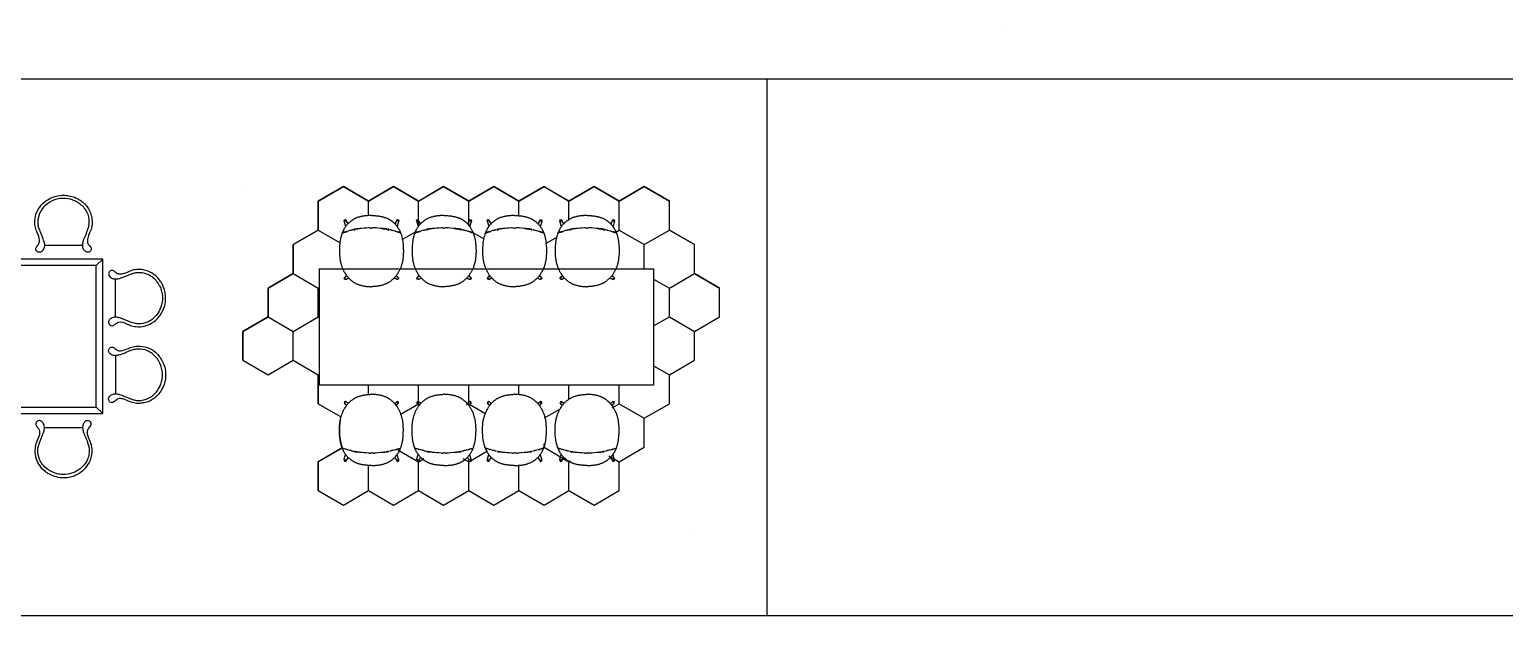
# Model space of a CAD drawing. Extents: x 185064 to 343242, y -369192 to -264966.
# Drawn here: x 217829 to 229290, y -307868 to -303313 of the extents above; entities that cross this region are included whole.
import ezdxf

# ---------------------------------------------------------------- set-up
doc = ezdxf.new("R2010")
doc.units = 0
doc.layers.add('DRAWING', color=3, linetype='Continuous')

# ---------------------------------------------------------------- blocks, each defined once
blk = doc.blocks.new('aewrtsert')
h = blk.add_hatch(color=3)
h.dxf.hatch_style = 2
h.paths.add_polyline_path([(224583, -303538), (224581, -303540), (224580, -303538), (224581, -303537)])
blk = doc.blocks.new('eeeww12')
at = {"color": 3}
for p, q in [((217646, -304991), (217350, -304991)), ((217945, -304991), (218242, -304991)), ((218398, -305099), (217198, -305099)), ((217198, -305099), (217198, -306299)), ((217248, -305149), (217198, -305099)), ((218348, -305149), (217248, -305149)), ((217248, -305149), (217248, -306249)), ((218348, -305149), (218398, -305099)), ((218348, -306249), (218348, -305149)), ((218398, -306299), (218398, -305099)), ((217097, -305550), (217097, -305253)), ((218498, -305550), (218498, -305253)), ((217097, -305849), (217097, -306145)), ((218498, -305849), (218498, -306145)), ((217198, -306299), (217248, -306249)), ((217198, -306299), (218398, -306299)), ((217248, -306249), (218348, -306249)), ((218348, -306249), (218398, -306299)), ((217646, -306407), (217350, -306407)), ((217945, -306407), (218242, -306407))]:
    blk.add_line(p, q, dxfattribs=at)
for points in [[(217706, -305036), (217704, -305038), (217699, -305042), (217688, -305046), (217676, -305044), (217666, -305039), (217658, -305030), (217651, -305018), (217647, -305001), (217646, -304979), (217653, -304955), (217662, -304930), (217673, -304906), (217684, -304878), (217694, -304848), (217701, -304802), (217692, -304751), (217661, -304701), (217618, -304659), (217561, -304632), (217493, -304623), (217439, -304631), (217391, -304654), (217358, -304678), (217328, -304710), (217306, -304750), (217297, -304792), (217298, -304829), (217306, -304859), (217315, -304886), (217328, -304917), (217341, -304947), (217351, -304981), (217349, -305009), (217337, -305036), (217309, -305050), (217286, -305036), (217281, -305018), (217288, -304999), (217306, -304984), (217314, -304961), (217313, -304942), (217304, -304915), (217288, -304882), (217278, -304844), (217275, -304814), (217276, -304783), (217285, -304747), (217301, -304709), (217322, -304681), (217344, -304659), (217367, -304642), (217394, -304626), (217427, -304612), (217466, -304603), (217517, -304601), (217568, -304610), (217611, -304630), (217655, -304660), (217695, -304703), (217719, -304767), (217723, -304825), (217712, -304872), (217693, -304914), (217677, -304956), (217696, -304991), (217713, -305006), (217714, -305023), (217711, -305031), (217707, -305035), (217706, -305036)], [(218453, -305609), (218451, -305607), (218447, -305602), (218443, -305591), (218445, -305579), (218450, -305570), (218459, -305561), (218471, -305555), (218488, -305550), (218510, -305549), (218533, -305556), (218559, -305566), (218583, -305576), (218611, -305587), (218641, -305597), (218687, -305605), (218738, -305595), (218788, -305565), (218830, -305521), (218856, -305465), (218866, -305397), (218857, -305342), (218835, -305294), (218811, -305262), (218779, -305231), (218738, -305210), (218697, -305201), (218660, -305202), (218630, -305209), (218603, -305219), (218572, -305232), (218542, -305245), (218508, -305254), (218479, -305252), (218453, -305240), (218439, -305212), (218453, -305190), (218470, -305184), (218490, -305191), (218505, -305210), (218528, -305217), (218547, -305216), (218574, -305208), (218607, -305191), (218645, -305181), (218675, -305178), (218706, -305180), (218742, -305188), (218780, -305204), (218808, -305225), (218830, -305247), (218847, -305270), (218863, -305297), (218877, -305330), (218886, -305370), (218888, -305420), (218879, -305471), (218859, -305514), (218829, -305558), (218786, -305598), (218722, -305622), (218664, -305626), (218617, -305615), (218575, -305597), (218533, -305580), (218498, -305599), (218483, -305616), (218466, -305618), (218458, -305614), (218454, -305610), (218453, -305609)], [(217143, -305789), (217144, -305791), (217149, -305797), (217152, -305807), (217150, -305819), (217145, -305829), (217136, -305837), (217124, -305844), (217107, -305849), (217085, -305849), (217062, -305843), (217036, -305833), (217012, -305822), (216984, -305811), (216954, -305801), (216908, -305794), (216857, -305804), (216807, -305834), (216765, -305878), (216739, -305934), (216729, -306002), (216738, -306056), (216760, -306104), (216784, -306137), (216816, -306167), (216857, -306189), (216898, -306198), (216935, -306197), (216965, -306189), (216992, -306180), (217023, -306167), (217053, -306154), (217087, -306144), (217116, -306146), (217142, -306159), (217156, -306186), (217142, -306209), (217125, -306214), (217105, -306207), (217090, -306189), (217067, -306182), (217048, -306183), (217021, -306191), (216988, -306208), (216950, -306218), (216920, -306220), (216889, -306219), (216853, -306211), (216815, -306194), (216787, -306173), (216765, -306151), (216748, -306129), (216732, -306101), (216718, -306069), (216709, -306029), (216707, -305979), (216716, -305927), (216736, -305884), (216766, -305840), (216809, -305800), (216874, -305776), (216931, -305772), (216979, -305784), (217020, -305802), (217062, -305818), (217097, -305799), (217112, -305782), (217129, -305781), (217137, -305784), (217142, -305788), (217143, -305789)], [(217886, -306362), (217888, -306361), (217893, -306356), (217904, -306353), (217916, -306354), (217925, -306360), (217934, -306369), (217941, -306381), (217945, -306397), (217946, -306420), (217939, -306443), (217929, -306468), (217919, -306493), (217908, -306521), (217898, -306550), (217890, -306597), (217900, -306647), (217931, -306698), (217974, -306740), (218030, -306766), (218098, -306776), (218153, -306767), (218201, -306745), (218233, -306721), (218264, -306688), (218285, -306648), (218294, -306606), (218294, -306570), (218286, -306539), (218277, -306513), (218264, -306482), (218251, -306451), (218241, -306418), (218243, -306389), (218255, -306362), (218283, -306349), (218306, -306362), (218311, -306380), (218304, -306399), (218286, -306414), (218278, -306437), (218279, -306456), (218287, -306484), (218304, -306517), (218314, -306554), (218317, -306585), (218315, -306615), (218307, -306652), (218291, -306689), (218270, -306717), (218248, -306739), (218225, -306757), (218198, -306773), (218165, -306787), (218125, -306796), (218075, -306798), (218024, -306788), (217981, -306769), (217937, -306739), (217897, -306696), (217873, -306631), (217869, -306574), (217880, -306526), (217899, -306485), (217915, -306442), (217896, -306408), (217879, -306392), (217878, -306376), (217881, -306367), (217885, -306363), (217886, -306362)]]:
    blk.add_open_spline(points, degree=3, knots=[0, 0, 0, 0, 16.510848, 40.133434, 66.470639, 86.338277, 105.021892, 138.4813, 167.774426, 208.613275, 268.83337, 313.467687, 371.901647, 426.420533, 495.992519, 559.164227, 707.54948, 791.370345, 908.657212, 1064.951639, 1155.673522, 1318.287792, 1386.875844, 1471.243445, 1558.180278, 1653.413951, 1741.02181, 1812.109357, 1869.658834, 1929.215986, 1981.201539, 2072.468866, 2127.126894, 2187.56886, 2241.701054, 2298.512893, 2349.687622, 2376.615608, 2403.942796, 2466.633665, 2513.78749, 2542.94257, 2579.035288, 2683.649929, 2764.2651, 2812.395666, 2866.739474, 2946.342133, 3036.531032, 3109.069325, 3155.436497, 3222.880807, 3280.504439, 3345.199076, 3434.227997, 3524.24186, 3644.422513, 3743.285698, 3806.032976, 3964.494389, 4085.500179, 4213.243128, 4302.938565, 4376.086368, 4491.805363, 4546.741051, 4605.113436, 4619.435284, 4645.877653, 4654.182592, 4654.182592, 4654.182592, 4654.182592], dxfattribs=at)
for points in [[(217886, -305036), (217892, -305041), (217904, -305045), (217917, -305043), (217925, -305038), (217932, -305031), (217940, -305017), (217944, -305003), (217945, -304982), (217938, -304953), (217930, -304932), (217919, -304905), (217909, -304880), (217898, -304847), (217894, -304816), (217908, -304743), (217929, -304707), (217971, -304666), (218042, -304632), (218087, -304626), (218167, -304639), (218198, -304654), (218232, -304678), (218262, -304710), (218284, -304752), (218293, -304795), (218292, -304831), (218286, -304859), (218276, -304887), (218266, -304911), (218249, -304953), (218243, -304980), (218245, -305010), (218258, -305034), (218284, -305045), (218306, -305032), (218309, -305019), (218305, -305006), (218286, -304981), (218279, -304958), (218280, -304944), (218284, -304926), (218304, -304878), (218314, -304839), (218316, -304815), (218315, -304788), (218307, -304749), (218288, -304707), (218266, -304678), (218250, -304662), (218223, -304641), (218199, -304627), (218169, -304614), (218125, -304604), (218080, -304602), (218021, -304613), (217976, -304634), (217950, -304651), (217898, -304710), (217876, -304767), (217872, -304831), (217882, -304874), (217896, -304908), (217907, -304965), (217895, -304990), (217879, -305014), (217878, -305021), (217883, -305033), (217886, -305036)], [(217143, -305609), (217147, -305603), (217151, -305592), (217149, -305579), (217144, -305570), (217138, -305563), (217123, -305555), (217109, -305551), (217089, -305550), (217059, -305557), (217039, -305565), (217012, -305576), (216986, -305586), (216953, -305597), (216922, -305601), (216849, -305588), (216813, -305566), (216772, -305524), (216739, -305454), (216732, -305409), (216745, -305328), (216760, -305297), (216784, -305263), (216816, -305234), (216859, -305211), (216901, -305202), (216937, -305203), (216965, -305210), (216993, -305219), (217017, -305229), (217060, -305246), (217086, -305253), (217116, -305250), (217140, -305238), (217151, -305211), (217138, -305190), (217125, -305186), (217112, -305190), (217087, -305209), (217064, -305216), (217050, -305216), (217032, -305211), (216984, -305191), (216945, -305181), (216921, -305179), (216894, -305180), (216855, -305189), (216814, -305207), (216785, -305229), (216768, -305245), (216747, -305272), (216733, -305297), (216720, -305327), (216710, -305370), (216708, -305415), (216720, -305474), (216740, -305519), (216757, -305545), (216817, -305598), (216873, -305619), (216937, -305623), (216981, -305613), (217014, -305599), (217071, -305588), (217096, -305600), (217120, -305617), (217127, -305617), (217139, -305612), (217143, -305609)], [(218453, -305789), (218448, -305796), (218444, -305807), (218446, -305820), (218451, -305829), (218457, -305835), (218472, -305844), (218486, -305848), (218506, -305848), (218536, -305841), (218557, -305834), (218584, -305822), (218609, -305812), (218642, -305802), (218673, -305797), (218746, -305811), (218782, -305832), (218823, -305874), (218856, -305945), (218863, -305990), (218850, -306070), (218835, -306101), (218811, -306136), (218779, -306165), (218736, -306187), (218694, -306197), (218658, -306196), (218630, -306189), (218602, -306179), (218578, -306170), (218536, -306153), (218509, -306146), (218479, -306148), (218455, -306161), (218444, -306187), (218457, -306209), (218470, -306213), (218483, -306209), (218508, -306190), (218531, -306182), (218545, -306183), (218563, -306188), (218611, -306207), (218650, -306218), (218674, -306220), (218701, -306218), (218740, -306210), (218781, -306192), (218810, -306170), (218827, -306153), (218848, -306127), (218862, -306102), (218875, -306072), (218885, -306029), (218887, -305984), (218876, -305925), (218855, -305880), (218838, -305854), (218779, -305801), (218722, -305779), (218658, -305776), (218615, -305786), (218581, -305799), (218524, -305811), (218499, -305798), (218475, -305782), (218468, -305782), (218456, -305786), (218453, -305789)], [(217706, -306362), (217699, -306357), (217688, -306354), (217675, -306356), (217667, -306360), (217660, -306367), (217652, -306382), (217648, -306396), (217647, -306416), (217654, -306445), (217662, -306466), (217673, -306493), (217683, -306519), (217693, -306552), (217698, -306583), (217684, -306656), (217663, -306692), (217621, -306733), (217550, -306766), (217505, -306773), (217425, -306760), (217394, -306745), (217360, -306720), (217330, -306688), (217308, -306646), (217299, -306603), (217300, -306568), (217306, -306540), (217316, -306512), (217326, -306488), (217343, -306445), (217349, -306419), (217347, -306389), (217334, -306365), (217308, -306354), (217286, -306367), (217283, -306380), (217287, -306393), (217305, -306418), (217313, -306440), (217312, -306455), (217308, -306472), (217288, -306521), (217278, -306560), (217276, -306584), (217277, -306611), (217285, -306650), (217304, -306691), (217325, -306720), (217342, -306737), (217368, -306757), (217393, -306772), (217423, -306784), (217466, -306795), (217511, -306796), (217570, -306785), (217616, -306765), (217642, -306747), (217694, -306688), (217716, -306632), (217720, -306568), (217710, -306524), (217696, -306490), (217685, -306434), (217697, -306409), (217713, -306385), (217714, -306378), (217709, -306365), (217706, -306362)]]:
    blk.add_spline(points, degree=3, dxfattribs=at)
blk = doc.blocks.new('qwert4ewsarte')
at = {"layer": 'DRAWING', "color": 3, "ltscale": 0.110168}
for p, q in [((263130, -1403774), (263127, -1403771)), ((263542, -1403774), (263545, -1403771))]:
    blk.add_line(p, q, dxfattribs=at)
at = {"layer": 'DRAWING', "color": 3, "ltscale": 0.110836}
blk.add_line((263138, -1403758), (263142, -1403760), dxfattribs=at)
at = {"layer": 'DRAWING', "color": 3, "ltscale": 0.110841}
blk.add_line((263530, -1403760), (263534, -1403758), dxfattribs=at)
at = {"layer": 'DRAWING', "color": 3, "ltscale": 0.003456}
blk.add_line((263538, -1403803), (263538, -1403803), dxfattribs=at)
at = {"layer": 'DRAWING', "color": 3, "ltscale": 0.032705}
blk.add_line((263111, -1404121), (263112, -1404121), dxfattribs=at)
at = {"layer": 'DRAWING', "color": 3, "ltscale": 0.129317}
for p, q in [((263124, -1404210), (263125, -1404205)), ((263549, -1404210), (263547, -1404205))]:
    blk.add_line(p, q, dxfattribs=at)
at = {"layer": 'DRAWING', "color": 3, "ltscale": 0.000115967}
blk.add_line((263135, -1404213), (263135, -1404213), dxfattribs=at)
blk.add_line((263135, -1404213), (263135, -1404213), dxfattribs=at)
at = {"layer": 'DRAWING', "color": 3, "ltscale": 3.66211e-05}
blk.add_line((263537, -1404213), (263537, -1404213), dxfattribs=at)
blk.add_line((263537, -1404213), (263537, -1404213), dxfattribs=at)
at = {"layer": 'DRAWING', "color": 3, "ltscale": 0.002046}
blk.add_line((263547, -1404204), (263547, -1404204), dxfattribs=at)
at = {"layer": 'DRAWING', "color": 3, "ltscale": 0.002021}
blk.add_line((263547, -1404204), (263547, -1404204), dxfattribs=at)
at = {"layer": 'DRAWING', "color": 3, "ltscale": 0.034397}
blk.add_line((263560, -1404121), (263562, -1404121), dxfattribs=at)
at = {"layer": 'DRAWING', "color": 3}
for points in [[(263336, -1404254), (263325, -1404253), (263320, -1404253), (263315, -1404253), (263309, -1404253), (263304, -1404252), (263299, -1404252), (263293, -1404251), (263288, -1404251), (263283, -1404250), (263278, -1404249), (263273, -1404249), (263267, -1404248), (263262, -1404247), (263258, -1404246), (263253, -1404245), (263248, -1404244), (263243, -1404242), (263239, -1404241), (263234, -1404240), (263230, -1404238), (263226, -1404237), (263221, -1404235), (263217, -1404233), (263214, -1404232), (263210, -1404230), (263206, -1404228), (263203, -1404227), (263200, -1404225), (263196, -1404223), (263193, -1404221), (263190, -1404219), (263188, -1404218), (263185, -1404216), (263181, -1404213), (263178, -1404211), (263174, -1404208), (263171, -1404205), (263168, -1404203), (263165, -1404200), (263163, -1404198), (263160, -1404196), (263158, -1404194), (263154, -1404190), (263151, -1404186), (263148, -1404183), (263145, -1404180), (263142, -1404177), (263140, -1404173), (263137, -1404170), (263135, -1404166), (263132, -1404163), (263130, -1404159), (263127, -1404155), (263124, -1404150), (263123, -1404148), (263121, -1404145), (263120, -1404142), (263118, -1404138), (263116, -1404135), (263115, -1404132), (263113, -1404128), (263112, -1404125), (263111, -1404122), (263110, -1404120), (263108, -1404116), (263107, -1404113), (263106, -1404110), (263105, -1404106), (263104, -1404102), (263102, -1404096), (263101, -1404092), (263100, -1404088), (263099, -1404085), (263098, -1404081), (263097, -1404076), (263096, -1404072), (263095, -1404068), (263094, -1404063), (263093, -1404058), (263093, -1404053), (263092, -1404048), (263091, -1404043), (263091, -1404038), (263090, -1404033), (263090, -1404028), (263089, -1404022), (263089, -1404017), (263089, -1404012), (263088, -1404007), (263088, -1404001), (263088, -1403996), (263088, -1403991), (263088, -1403985), (263088, -1403980), (263088, -1403975), (263088, -1403969), (263088, -1403964), (263088, -1403959), (263088, -1403953), (263088, -1403948), (263089, -1403943), (263089, -1403937), (263090, -1403932), (263090, -1403927), (263091, -1403921), (263091, -1403916), (263092, -1403911), (263093, -1403906), (263094, -1403900), (263095, -1403895), (263096, -1403890), (263098, -1403884), (263099, -1403879), (263100, -1403874), (263102, -1403869), (263103, -1403864), (263105, -1403859), (263107, -1403854), (263109, -1403849), (263111, -1403844), (263113, -1403839), (263115, -1403834), (263118, -1403829), (263120, -1403824), (263122, -1403819), (263125, -1403815), (263128, -1403810), (263131, -1403806), (263133, -1403801), (263136, -1403797), (263139, -1403792), (263143, -1403788), (263146, -1403783), (263149, -1403779), (263153, -1403775), (263156, -1403771), (263160, -1403767), (263164, -1403763), (263168, -1403759), (263172, -1403756), (263176, -1403752), (263180, -1403749), (263184, -1403745), (263188, -1403742), (263193, -1403739), (263197, -1403736), (263202, -1403733), (263204, -1403732), (263206, -1403731), (263209, -1403729), (263211, -1403728), (263216, -1403726), (263221, -1403723), (263226, -1403721), (263231, -1403719), (263236, -1403717), (263241, -1403715), (263246, -1403714), (263251, -1403712), (263256, -1403711), (263261, -1403709), (263267, -1403708), (263272, -1403707), (263277, -1403706), (263283, -1403705), (263288, -1403704), (263293, -1403704), (263299, -1403703), (263304, -1403702), (263309, -1403702), (263314, -1403701), (263320, -1403701), (263325, -1403701), (263331, -1403700), (263336, -1403700)], [(263127, -1403769), (263141, -1403781), (263145, -1403785)], [(263336, -1404254), (263347, -1404253), (263353, -1404253), (263358, -1404253), (263364, -1404253), (263370, -1404252), (263375, -1404252), (263381, -1404251), (263386, -1404251), (263392, -1404250), (263397, -1404249), (263402, -1404248), (263408, -1404247), (263413, -1404246), (263418, -1404245), (263423, -1404244), (263427, -1404243), (263431, -1404242), (263435, -1404240), (263439, -1404239), (263443, -1404238), (263447, -1404236), (263451, -1404235), (263455, -1404233), (263458, -1404232), (263463, -1404230), (263466, -1404228), (263470, -1404226), (263474, -1404224), (263477, -1404222), (263481, -1404220), (263484, -1404218), (263487, -1404216), (263489, -1404214), (263492, -1404213), (263494, -1404211), (263497, -1404209), (263499, -1404207), (263503, -1404204), (263507, -1404200), (263510, -1404197), (263514, -1404194), (263518, -1404190), (263521, -1404186), (263524, -1404183), (263527, -1404179), (263530, -1404176), (263532, -1404174), (263534, -1404171), (263536, -1404169), (263538, -1404165), (263540, -1404162), (263542, -1404159), (263545, -1404155), (263548, -1404151), (263550, -1404146), (263553, -1404141), (263554, -1404138), (263556, -1404136), (263557, -1404133), (263558, -1404130), (263559, -1404127), (263561, -1404124), (263562, -1404121), (263563, -1404118), (263565, -1404114), (263566, -1404109), (263568, -1404105), (263569, -1404100), (263571, -1404093), (263573, -1404087), (263574, -1404082), (263575, -1404078), (263576, -1404073), (263577, -1404068), (263578, -1404063), (263579, -1404058), (263580, -1404053), (263580, -1404047), (263581, -1404042), (263582, -1404037), (263582, -1404031), (263583, -1404026), (263583, -1404020), (263583, -1404015), (263584, -1404009), (263584, -1404004), (263584, -1403998), (263584, -1403993), (263585, -1403987), (263585, -1403982), (263585, -1403976), (263585, -1403971), (263585, -1403965), (263584, -1403959), (263584, -1403954), (263584, -1403948), (263583, -1403943), (263583, -1403937), (263583, -1403932), (263582, -1403926), (263581, -1403921), (263581, -1403915), (263580, -1403909), (263579, -1403904), (263578, -1403898), (263577, -1403893), (263575, -1403887), (263574, -1403882), (263573, -1403877), (263571, -1403871), (263569, -1403866), (263568, -1403861), (263566, -1403855), (263564, -1403850), (263562, -1403845), (263559, -1403840), (263557, -1403835), (263555, -1403829), (263552, -1403824), (263550, -1403819), (263547, -1403815), (263544, -1403810), (263541, -1403805), (263538, -1403800), (263535, -1403795), (263532, -1403791), (263529, -1403786), (263525, -1403782), (263521, -1403778), (263518, -1403773), (263514, -1403769), (263510, -1403765), (263506, -1403761), (263502, -1403757), (263500, -1403755), (263497, -1403753), (263493, -1403750), (263490, -1403747), (263486, -1403744), (263482, -1403741), (263478, -1403738), (263474, -1403736), (263470, -1403733), (263466, -1403731), (263464, -1403729), (263461, -1403728), (263459, -1403727), (263456, -1403726), (263454, -1403724), (263451, -1403723), (263446, -1403721), (263441, -1403719), (263435, -1403717), (263430, -1403715), (263425, -1403713), (263419, -1403712), (263414, -1403710), (263408, -1403709), (263403, -1403708), (263397, -1403707), (263392, -1403706), (263386, -1403705), (263381, -1403704), (263375, -1403703), (263370, -1403702), (263364, -1403702), (263359, -1403701), (263353, -1403701), (263347, -1403701), (263342, -1403700), (263336, -1403700)], [(263545, -1403769), (263532, -1403781), (263528, -1403785)], [(263111, -1404121), (263111, -1404121), (263110, -1404121), (263110, -1404120), (263111, -1404120), (263111, -1404119)], [(263194, -1404144), (263193, -1404143), (263192, -1404143), (263190, -1404142), (263187, -1404141), (263183, -1404140), (263181, -1404139), (263179, -1404138), (263174, -1404137), (263168, -1404136), (263155, -1404132), (263146, -1404130), (263139, -1404128), (263134, -1404126), (263128, -1404125), (263125, -1404124), (263122, -1404123), (263121, -1404123), (263120, -1404123)], [(263125, -1404204), (263133, -1404177), (263136, -1404168)], [(263125, -1404204), (263125, -1404205), (263125, -1404205), (263125, -1404205), (263126, -1404205), (263126, -1404205)], [(263256, -1404153), (263248, -1404152), (263241, -1404151), (263233, -1404149), (263225, -1404148), (263218, -1404147), (263210, -1404145)], [(263324, -1404159), (263323, -1404159), (263321, -1404159), (263317, -1404158), (263313, -1404158), (263295, -1404156), (263280, -1404155), (263262, -1404153), (263251, -1404152), (263246, -1404152), (263238, -1404151), (263230, -1404150), (263222, -1404149), (263219, -1404149), (263218, -1404148), (263215, -1404148)], [(263327, -1404157), (263327, -1404157), (263328, -1404157), (263328, -1404156), (263329, -1404156), (263330, -1404155), (263332, -1404155), (263333, -1404155), (263335, -1404155), (263336, -1404155)], [(263345, -1404157), (263345, -1404157), (263345, -1404157), (263344, -1404156), (263343, -1404156), (263342, -1404155), (263341, -1404155), (263339, -1404155), (263337, -1404155), (263336, -1404155)], [(263457, -1404148), (263454, -1404148), (263453, -1404149), (263450, -1404149), (263442, -1404150), (263434, -1404151), (263427, -1404152), (263421, -1404152), (263410, -1404153), (263387, -1404155), (263372, -1404157), (263359, -1404158), (263355, -1404158), (263351, -1404159), (263349, -1404159), (263348, -1404159)], [(263552, -1404123), (263551, -1404123), (263549, -1404124), (263546, -1404124), (263540, -1404126), (263535, -1404127), (263529, -1404129), (263520, -1404131), (263507, -1404135), (263500, -1404137), (263496, -1404138), (263493, -1404138), (263491, -1404139), (263488, -1404140), (263484, -1404142), (263481, -1404143), (263480, -1404143), (263479, -1404143), (263478, -1404144)], [(263547, -1404204), (263540, -1404180), (263536, -1404168)], [(263547, -1404205), (263547, -1404205), (263547, -1404205), (263547, -1404205), (263547, -1404204), (263547, -1404204)]]:
    blk.add_lwpolyline(points, dxfattribs=at)
for centre, radius, start, end in [((263134, -1403765), 8.51, 89.992, 179.9171), ((263134, -1403765), 8.51, 89.992, 179.9172), ((263134, -1403765), 8.48, 179.9444, 223.7278), ((263134, -1403765), 8.48, 179.9445, 223.7186), ((263128, -1403768), 1.01, 94.8311, 184.2704), ((263128, -1403768), 1.01, 94.8312, 184.2702), ((263128, -1403768), 0.989, 184.3373, 226.2267), ((263128, -1403768), 0.989, 184.3377, 226.2431), ((263137, -1403768), 9.17, 134.6682, 173.4876), ((263137, -1403768), 9.17, 134.6682, 173.4876), ((263137, -1403768), 9.06, 189.2243, 223.6428), ((263137, -1403768), 9.06, 189.2243, 223.6428), ((263137, -1403768), 9.17, 89.8566, 134.7184), ((263137, -1403768), 9.17, 89.8566, 134.7184), ((263134, -1403765), 8.5, 60.2575, 90.0047), ((263134, -1403765), 8.5, 60.1987, 90.0046), ((263137, -1403768), 9.08, 60.241, 89.836), ((263137, -1403768), 9.08, 60.241, 89.836), ((268654, -1394125), 11100, 240.224, 240.3211), ((258018, -1394126), 11100, 299.6789, 299.776), ((263535, -1403768), 9.08, 90.164, 119.759), ((263535, -1403768), 9.08, 90.164, 119.759), ((263539, -1403765), 8.5, 89.9953, 119.7425), ((263539, -1403765), 8.5, 89.9954, 119.8013), ((263535, -1403768), 9.17, 45.2528, 90.1434), ((263535, -1403768), 9.17, 45.2528, 90.1434), ((263539, -1403765), 8.51, 0.0829, 90.008), ((263539, -1403765), 8.51, 0.0828, 90.008), ((263535, -1403768), 9.17, 6.5123, 45.303), ((263535, -1403768), 9.17, 6.5123, 45.303), ((263535, -1403768), 9.06, 316.3572, 350.7703), ((263535, -1403768), 9.06, 316.3572, 350.7703), ((263544, -1403768), 1.01, 0.4656, 89.9019), ((263544, -1403768), 1.01, 0.4657, 89.9017), ((263539, -1403765), 8.48, 316.2722, 0.0556), ((263539, -1403765), 8.48, 316.2814, 0.0555), ((263544, -1403768), 0.99, 313.7539, 0.4503), ((263544, -1403768), 0.99, 313.7684, 0.4498), ((259479, -1407261), 5048, 43.4714, 43.6771), ((267193, -1407260), 5048, 136.3229, 136.5285), ((263323, -1404037), 228, 200.4473, 201.1747), ((263117, -1404122), 7.07, 156.8836, 159.6574), ((263117, -1404122), 7.07, 156.8833, 159.6574), ((263314, -1404041), 218, 201.3927, 202.9781), ((263323, -1403547), 608, 249.6702, 253.5815), ((263132, -1404213), 8.73, 163.2353, 180.0001), ((263132, -1404213), 8.73, 163.1936, 180.0001), ((263132, -1404213), 8.73, 179.9909, 269.9908), ((263132, -1404213), 8.73, 179.9909, 269.9909), ((263126, -1404204), 0.935, 163.0863, 180.0164), ((263126, -1404204), 0.935, 163.2209, 180.0165), ((263132, -1404213), 8.72, 270.0043, 335.7234), ((263132, -1404213), 8.72, 270.0043, 335.7063), ((268914, -1406824), 6336, 155.6129, 155.6939), ((263136, -1404204), 8.8, 314.8575, 335.545), ((263136, -1404204), 8.8, 314.8575, 335.545), ((271267, -1407892), 8920, 155.4666, 155.6067), ((270577, -1407530), 8141, 155.7691, 155.8967), ((263144, -1404204), 0.938, 298.8135, 335.8007), ((263144, -1404204), 0.938, 298.8136, 335.8057), ((263332, -1403514), 645, 258.9364, 259.5669), ((263332, -1403514), 645, 258.9364, 259.567), ((263338, -1403505), 652, 276.8622, 280.9278), ((263340, -1403514), 645, 280.4331, 281.0636), ((263340, -1403514), 645, 280.433, 281.0636), ((255406, -1407891), 8919, 24.3933, 24.5334), ((256096, -1407529), 8140, 24.1033, 24.2308), ((263349, -1403547), 609, 286.4348, 290.3268), ((263528, -1404204), 0.938, 204.1993, 241.1866), ((263528, -1404204), 0.938, 204.1941, 241.1867), ((263537, -1404204), 8.8, 204.4549, 225.1285), ((263537, -1404204), 8.8, 204.4549, 225.1285), ((257758, -1406824), 6336, 24.3061, 24.3871), ((263540, -1404213), 8.72, 204.2766, 269.9957), ((263540, -1404213), 8.72, 204.2937, 269.9957), ((263540, -1404213), 8.73, 270.0092, 0.0091), ((263540, -1404213), 8.73, 270.0091, 0.0091), ((263540, -1404213), 8.73, 359.9999, 16.7647), ((263540, -1404213), 8.73, 359.9999, 16.8064), ((263401, -1403697), 452, 289.5592, 290.5011), ((263401, -1403697), 452, 289.5592, 290.5011), ((263555, -1404122), 7.05, 20.332, 23.3005), ((263555, -1404122), 7.05, 20.332, 23.3007)]:
    blk.add_arc(centre, radius, start, end, dxfattribs=at)
at = {"layer": 'DRAWING', "color": 3, "extrusion": (0, 0, -1)}
for centre, major_axis, ratio, start_param, end_param in [((263126, -1404204), (-0.957, 0.291), 0.965616, 4.426629, 5.997426), ((263135, -1404204), (-9.24, 1.16), 0.956974, 5.3637, 6.049168), ((263135, -1404204), (-9.24, 1.16), 0.956974, 5.3637, 6.049168), ((263135, -1404204), (-9.27, 1.04), 0.957362, 4.587819, 5.37688), ((263135, -1404204), (-9.27, 1.04), 0.957362, 4.587819, 5.37688), ((263135, -1404204), (-9.27, 1), 0.95693, 3.799444, 4.591392), ((263135, -1404204), (-9.27, 1), 0.95693, 3.799444, 4.591392), ((263201, -1404144), (-9.21, 1.31), 0.341165, 3.141673, 4.712389), ((263201, -1404144), (-9.21, 1.31), 0.341165, 1.570796, 3.141512), ((263471, -1404144), (-9.21, -1.31), 0.341165, 0.000081, 1.570796), ((263471, -1404144), (-9.21, -1.31), 0.341165, 4.712389, 6.283148), ((263537, -1404204), (-9.27, -1), 0.95693, 4.833086, 5.625619), ((263537, -1404204), (-9.27, -1), 0.95693, 4.833086, 5.625619), ((263537, -1404204), (-9.27, -1.04), 0.957365, 4.047886, 4.836979), ((263537, -1404204), (-9.27, -1.04), 0.957365, 4.047886, 4.836979), ((263537, -1404204), (-9.24, -1.15), 0.956953, 3.375337, 4.060754), ((263537, -1404204), (-9.24, -1.15), 0.956953, 3.375337, 4.060754), ((263547, -1404204), (-0.957, -0.291), 0.965616, 3.226351, 4.797147), ((263561, -1404119), (-0.52, 1.41), 0.207541, 3.141593, 4.712389)]:
    blk.add_ellipse(centre, major_axis=major_axis, ratio=ratio, start_param=start_param, end_param=end_param, dxfattribs=at)
blk = doc.blocks.new('ff345')
at = {"color": 250}
for p, q in [((219458, -304482), (219458, -304482)), ((220043, -304595), (220238, -304482)), ((220238, -304482), (220433, -304595)), ((220433, -304595), (220627, -304482)), ((220627, -304482), (220822, -304595)), ((220822, -304595), (221017, -304482)), ((221017, -304482), (221212, -304595)), ((221212, -304595), (221407, -304482)), ((221407, -304482), (221602, -304595)), ((221602, -304595), (221797, -304482)), ((221797, -304482), (221991, -304595)), ((221991, -304595), (222186, -304482)), ((222186, -304482), (222381, -304595)), ((222381, -304595), (222576, -304482)), ((222576, -304482), (222771, -304595)), ((220043, -304820), (220043, -304595)), ((220433, -304708), (220433, -304595)), ((220822, -304790), (220822, -304595)), ((221212, -304784), (221212, -304595)), ((221602, -304709), (221602, -304595)), ((221991, -304739), (221991, -304595)), ((222381, -304820), (222381, -304595)), ((222771, -304820), (222771, -304595)), ((219848, -304932), (220043, -304820)), ((220043, -304820), (220213, -304918)), ((220695, -304894), (220798, -304834)), ((221243, -304838), (221330, -304888)), ((222354, -304835), (222381, -304820)), ((222381, -304820), (222576, -304932)), ((222576, -304932), (222771, -304820)), ((222771, -304820), (222966, -304932)), ((219848, -305157), (219848, -304932)), ((221812, -304924), (221896, -304875)), ((222576, -305122), (222576, -304932)), ((222966, -305157), (222966, -304932)), ((219653, -305270), (219848, -305157)), ((219848, -305157), (220043, -305270)), ((221797, -305122), (221797, -305109)), ((222771, -305270), (222966, -305157)), ((222966, -305157), (223161, -305270)), ((219653, -305495), (219653, -305270)), ((220043, -305270), (220049, -305266)), ((220043, -305495), (220043, -305270)), ((222649, -305200), (222771, -305270)), ((222771, -305495), (222771, -305270)), ((223160, -305495), (223160, -305270)), ((219458, -305607), (219653, -305495)), ((219653, -305495), (219848, -305607)), ((219848, -305607), (220043, -305495)), ((220043, -305495), (220049, -305498)), ((222649, -305565), (222771, -305495)), ((222771, -305495), (222966, -305607)), ((222966, -305607), (223161, -305495)), ((219458, -305832), (219458, -305607)), ((219848, -305832), (219848, -305607)), ((222966, -305832), (222966, -305607)), ((219458, -305832), (219458, -305832)), ((219458, -305832), (219653, -305945)), ((219653, -305945), (219848, -305832)), ((219848, -305832), (220043, -305945)), ((222649, -305875), (222771, -305945)), ((222771, -305945), (222966, -305832)), ((220043, -305945), (220049, -305941)), ((220043, -306170), (220043, -305945)), ((222771, -306170), (222771, -305945)), ((220433, -306097), (220433, -306022)), ((220822, -306170), (220822, -306022)), ((221212, -306170), (221212, -306022)), ((221602, -306099), (221602, -306022)), ((221991, -306139), (221991, -306022)), ((222381, -306170), (222381, -306022)), ((220043, -306170), (220215, -306269)), ((220680, -306252), (220822, -306170)), ((220822, -306170), (220835, -306177)), ((221196, -306179), (221212, -306170)), ((221212, -306170), (221338, -306243)), ((221802, -306279), (221921, -306211)), ((222326, -306201), (222381, -306170)), ((222381, -306170), (222576, -306282)), ((222576, -306282), (222771, -306170)), ((222576, -306507), (222576, -306282)), ((220043, -306620), (220231, -306511)), ((220662, -306527), (220822, -306620)), ((221212, -306620), (221358, -306536)), ((221780, -306517), (221797, -306507)), ((221797, -306507), (221797, -306482)), ((221797, -306507), (221991, -306620)), ((222381, -306620), (222576, -306507)), ((220043, -306845), (220043, -306620)), ((220433, -306845), (220433, -306648)), ((220822, -306620), (220864, -306596)), ((220822, -306845), (220822, -306620)), ((221167, -306594), (221212, -306620)), ((221212, -306845), (221212, -306620)), ((221602, -306845), (221602, -306646)), ((221991, -306620), (222002, -306614)), ((221991, -306845), (221991, -306620)), ((222301, -306574), (222381, -306620)), ((222381, -306845), (222381, -306620)), ((220043, -306845), (220238, -306957)), ((220238, -306957), (220433, -306845)), ((220433, -306845), (220627, -306957)), ((220627, -306957), (220822, -306845)), ((220822, -306845), (221017, -306957)), ((221017, -306957), (221212, -306845)), ((221212, -306845), (221407, -306957)), ((221407, -306957), (221602, -306845)), ((221602, -306845), (221797, -306957)), ((221797, -306957), (221991, -306845)), ((221991, -306845), (222186, -306957)), ((222186, -306957), (222381, -306845)), ((222966, -307182), (222966, -307182))]:
    blk.add_line(p, q, dxfattribs=at)
at = {"color": 3, "ltscale": 5}
for p, q in [((220049, -305122), (220049, -306022)), ((220049, -305122), (222649, -305122)), ((222649, -305122), (222649, -306022)), ((220049, -306022), (222649, -306022))]:
    blk.add_line(p, q, dxfattribs=at)
at = {"color": 8}
blk.add_lwpolyline([(221017, -306957), (221115, -306901), (221212, -306845), (221309, -306901), (221407, -306957), (221602, -306845), (221797, -306957), (221991, -306845), (222186, -306957), (222381, -306845), (222381, -306620), (222576, -306507), (222576, -306282), (222771, -306170), (222771, -305945), (222966, -305832), (222966, -305607), (223161, -305495), (223161, -305270), (222966, -305157), (222966, -304932), (222771, -304820), (222771, -304595), (222576, -304482), (222381, -304595), (222186, -304482), (221991, -304595), (221810, -304490), (221797, -304482), (221602, -304595), (221407, -304482), (221212, -304595), (221017, -304482), (220920, -304539), (220888, -304557), (220822, -304595), (220725, -304539), (220627, -304482), (220433, -304595), (220238, -304482), (220043, -304595), (220043, -304820), (219848, -304932), (219848, -305157), (219653, -305270), (219653, -305495), (219458, -305607), (219458, -305832), (219653, -305945), (219848, -305832), (220043, -305945), (220043, -306170), (220215, -306269), (220210, -306322), (220208, -306346), (220209, -306408), (220213, -306449), (220220, -306486), (220229, -306512), (220229, -306513), (220043, -306620), (220043, -306845), (220238, -306957), (220433, -306845), (220627, -306957), (220822, -306845), (221017, -306957)], dxfattribs=at)
at = {"xscale": -1, "rotation": 180}
for p in [(-42880, -1708960), (-42316, -1708960), (-41768, -1708960), (-41204, -1708960)]:
    blk.add_blockref('qwert4ewsarte', p, dxfattribs=at)
for p in [(-42880, 1097604), (-42316, 1097604), (-41768, 1097604), (-41204, 1097604)]:
    blk.add_blockref('qwert4ewsarte', p)

msp = doc.modelspace()

# ---------------------------------------------------------------- linework, layer by layer
at = {"color": 8}
for p, q in [((185064, -303696), (240053, -303696)), ((223560, -307868), (223560, -303696)), ((185064, -307868), (268937, -307868))]:
    msp.add_line(p, q, dxfattribs=at)

# ---------------------------------------------------------------- block references
msp.add_blockref('aewrtsert', (795, 223))
for name, p in [('eeeww12', (0, 0)), ('ff345', (30, -53))]:
    msp.add_blockref(name, p, dxfattribs=at)

doc.saveas('drawing.dxf')
